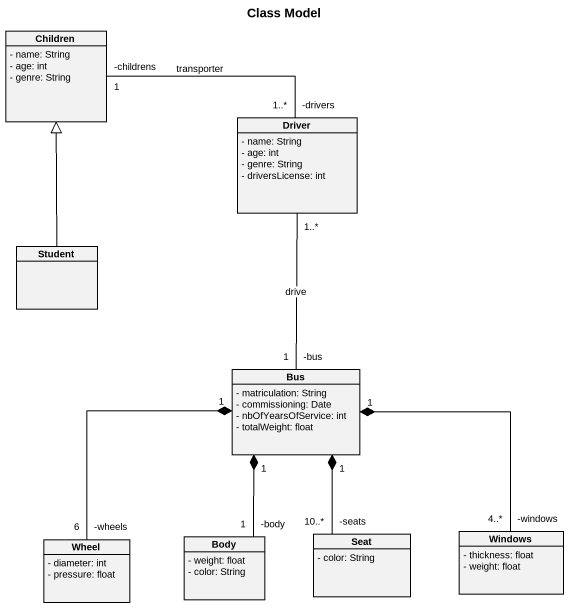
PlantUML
@startuml
title Class Model
hide circle
hide empty members
skinparam classAttributeIconSize 0
class Children {
  - name: String
  - age: int
  - genre: String
}
class Driver {
  - name: String
  - age: int
  - genre: String
  - driversLicense: int
}
class Student
class Bus {
  - matriculation: String
  - commissioning: Date
  - nbOfYearsOfService: int
  - totalWeight: float
}
class Wheel {
  - diameter: int
  - pressure: float
}
class Body {
  - weight: float
  - color: String
}
class Seat {
  - color: String
}
class Windows {
  - thickness: float
  - weight: float
}
Driver "-drivers\n1..*" -left- "-childrens\n1" Children : transporter
Student -up-|> Children
Bus "-bus\n1" -up- "1..*" Driver : drive
Wheel "-wheels\n6" -up-* "1" Bus
Body "-body\n1" -up-* "1" Bus
Seat "-seats\n10..*" -up-* "1" Bus
Windows "-windows\n4..*" -up-* "1" Bus
@enduml
